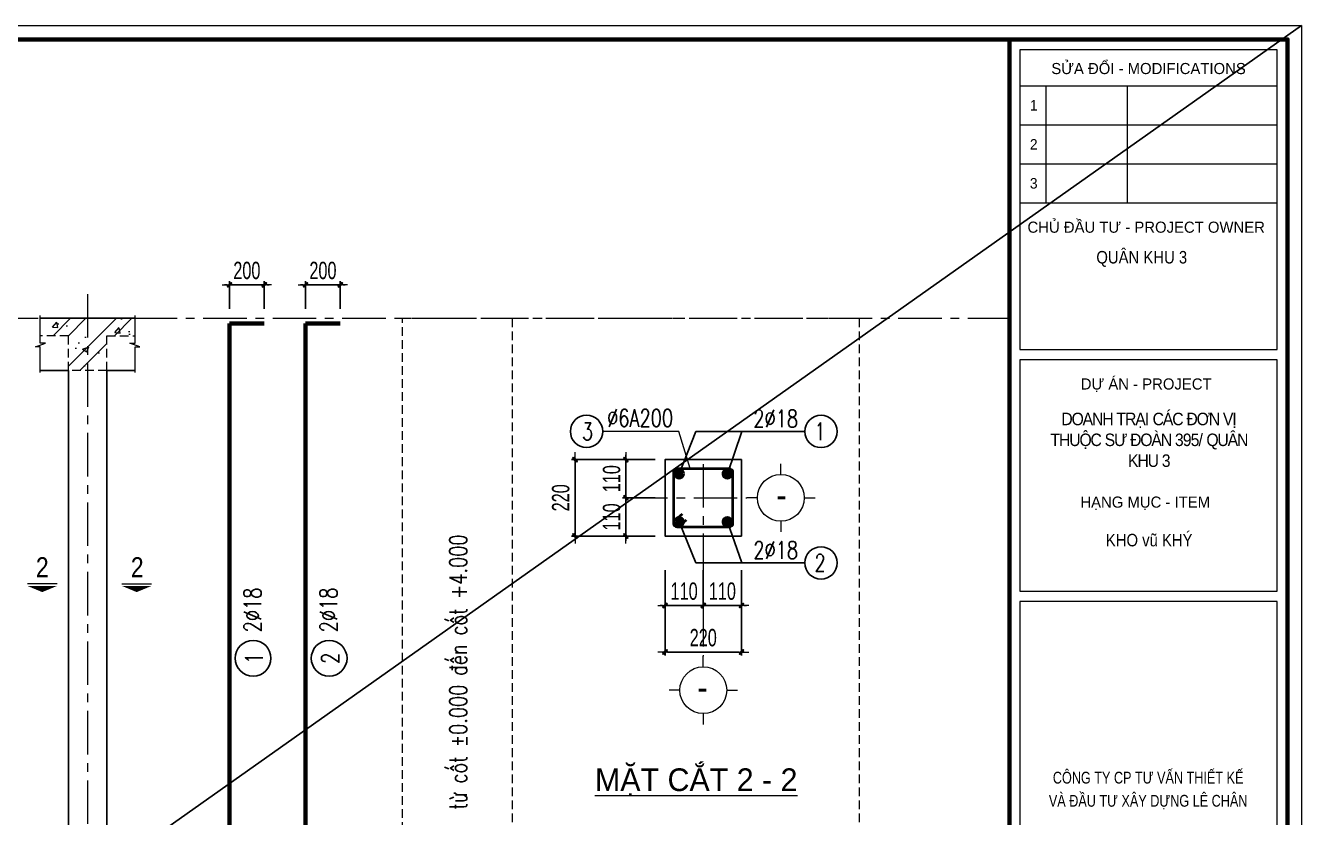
# Model space of a CAD drawing. Header units: millimetres. Extents: x -295047 to 304185, y -728047 to -308748.
# Drawn here: x -67718 to -60375, y -326232 to -321674 of the extents above; entities that cross this region are included whole.
import ezdxf
from ezdxf.enums import TextEntityAlignment as Align

# ---------------------------------------------------------------- set-up
doc = ezdxf.new("R2010")
doc.units = ezdxf.units.MM
doc.header["$MEASUREMENT"] = 0
doc.header["$PDMODE"] = 32
for name, pattern in [('CENTERX2', [4, 2.5, -0.5, 0.5, -0.5]), ('DASHDOT', [1, 0.5, -0.25, 0, -0.25]), ('HIDDEN', [0.375, 0.25, -0.125])]:
    doc.linetypes.add(name, pattern=pattern)
doc.layers.get('Defpoints').update_dxf_attribs({"color": 1})
for name, color, linetype, lineweight in [('08. Net Text', 3, 'Continuous', 13), ('EG Dim', 8, 'Continuous', 15), ('EG Khac', 4, 'Continuous', 15), ('EG Net dam3', 1, 'Continuous', 60), ('EG Text1', 3, 'Continuous', 20), ('EG Text2', 7, 'Continuous', 25), ('ISO', 153, 'Continuous', 13), ('Khac', 156, 'Continuous', 9), ('Khungten_LCDI', 7, 'Continuous', 5), ('KICHTHUOC', 8, 'Continuous', 18), ('LC Dim', 8, 'Continuous', 18), ('LC Hatch', 252, 'Continuous', 9), ('LC ISO', 153, 'Continuous', 13), ('LC MANH DUT', 35, 'HIDDEN', 5), ('LC Net dam2', 6, 'Continuous', 40), ('LC Net dam3', 1, 'Continuous', 60), ('LC Net manh', 219, 'Continuous', 5), ('LC Net thay', 7, 'Continuous', 25), ('LC Net truc', 79, 'DASHDOT', 13), ('LC Text1', 3, 'Continuous', 20), ('LC Text2', 7, 'Continuous', 25), ('TEXT2', 3, 'Continuous', 20)]:
    doc.layers.add(name, color=color, linetype=linetype, lineweight=lineweight)
doc.layers.add('7', color=7, linetype='Continuous')
doc.layers.add('KCS_Plotter', color=11, linetype='Continuous', plot=False)
doc.styles.add('EG 1', font='VHAVANB.TTF')
doc.styles.add('EG Hai', font='VHARIALN.TTF', dxfattribs={"width": 0.7})
doc.styles.add('EG Huy', font='vnsimli.shx', dxfattribs={"width": 0.75})
doc.styles.add('HOATBIF', font='hoatbif.shx', dxfattribs={"width": 0.7})
doc.styles.add('Khungten', font='VHAVAN.TTF', dxfattribs={"width": 0.9, "height": 5000})
doc.styles.add('LC 1', font='VHAVANB.TTF')
doc.styles.add('LC 3', font='vnsimli.shx', dxfattribs={"width": 0.75})
doc.styles.add('RMS2', font='romans.shx', dxfattribs={"width": 0.75})
doc.styles.add('Text Khung Ten', font='VHAVAN.TTF')
doc.styles.add('Title', font='VHBLACK.TTF', dxfattribs={"width": 0.8})
doc.dimstyles.new('1-100(1-40)', dxfattribs={"dimscale": 40, "dimtxt": 2.5, "dimasz": 0.35, "dimexe": 0.5, "dimexo": 0, "dimgap": 0.8, "dimtad": 1, "dimdec": 0, "dimzin": 0, "dimdsep": 46, "dimtxsty": 'HOATBIF', "dimblk1": 'DOT', "dimblk2": 'DOT', "dimsah": 1, "dimcen": -1, "dimdle": 1, "dimclrd": 256, "dimclre": 256, "dimclrt": 4, "dimadec": 3, "dimazin": 2, "dimtfac": 0.333333, "dimtdec": 0, "dimtix": 1, "dimtmove": 2, "dimatfit": 3, "dimldrblk": 'DOT', "dimfxl": 1, "dimtvp": 0.833333, "dimtolj": 1, "dimtzin": 0, "dimarcsym": 0})

# ---------------------------------------------------------------- blocks, each defined once
blk = doc.blocks.new('catngang')
at = {"layer": 'EG Khac', "color": 1, "ltscale": 2}
blk.add_line((0, 0), (-4.41, 0), dxfattribs=at)
blk.add_lwpolyline([(-2.21, -1.22, 0, 4.29, 0), (-2.21, -0.33, 2.5, 2.5, 0)], format="xyseb", dxfattribs=at)
at = {"layer": 'EG Khac', "color": 7, "style": 'EG 1'}
blk.add_attdef('MC', text='', height=3, dxfattribs=at).set_placement((-2.21, 2.5), align=Align.MIDDLE_CENTER)
blk = doc.blocks.new('TIEUDE2')
at = {"layer": 'LC Text2', "color": 7, "style": 'LC 1'}
blk.add_attdef('%%UTIªU§Ò', text='', height=3.5, dxfattribs=at).set_placement((0, 0), align=Align.BOTTOM_CENTER)
blk.add_attdef('TL', text='', height=2.2, dxfattribs=at).set_placement((0, -1.8), align=Align.TOP_CENTER)
blk = doc.blocks.new('theptron1')
at = {"layer": 'LC Net dam3'}
for p, q in [((-0.5, 0), (0.5, 0)), ((-0.35, 0.35), (0.35, -0.35)), ((0.35, 0.35), (-0.35, -0.35)), ((0, 0.5), (0, -0.5))]:
    blk.add_line(p, q, dxfattribs=at)
blk.add_circle((0, 0), 0.5, dxfattribs=at)
blk = doc.blocks.new('DOT')
at = {"layer": 'LC Dim'}
blk.add_line((-3, 0), (3, 0), dxfattribs=at)
at = {"layer": 'LC Dim', "color": 4}
blk.add_line((-1, -1), (1, 1), dxfattribs=at)
blk.add_lwpolyline([(0.5, 1), (-1, -0.5), (-0.5, -1), (1, 0.5)], close=True, dxfattribs=at)
blk = doc.blocks.new('*D690')
at = {"layer": 'Defpoints', "color": 0, "ltscale": 2, "transparency": 16777216}
for p in [(-64262.8, -324392), (-64094.3, -324392), (-64094.3, -324612)]:
    blk.add_point(p, dxfattribs=at)
at = {"layer": 'LC Dim', "lineweight": -2, "ltscale": 2, "transparency": 16777216}
for p, q in [((-64094.3, -324392), (-64282.8, -324392)), ((-64262.8, -324378), (-64262.8, -324364)), ((-64262.8, -324612), (-64262.8, -324392)), ((-64094.3, -324612), (-64282.8, -324612)), ((-64262.8, -324626), (-64262.8, -324640))]:
    blk.add_line(p, q, dxfattribs=at)
at = {"layer": 'LC Dim', "lineweight": -2, "ltscale": 2, "transparency": 16777216, "xscale": 14, "yscale": 14, "zscale": 14}
for p, rotation in [((-64262.8, -324392), 270), ((-64262.8, -324612), 90)]:
    blk.add_blockref('DOT', p, dxfattribs=dict(at, rotation=rotation))
at = {"layer": 'LC Dim', "color": 4, "ltscale": 2, "transparency": 16777216, "insert": (-64344.8, -324502), "char_height": 100, "attachment_point": 5, "rotation": 90, "style": 'HOATBIF'}
blk.add_mtext('\\A1;110', dxfattribs=at)
blk = doc.blocks.new('_Dot')
at = {"color": 0, "linetype": 'ByBlock', "lineweight": -2}
blk.add_line((-0.5, 0), (-1, 0), dxfattribs=at)
at = {"color": 0, "linetype": 'ByBlock', "const_width": 0.5}
blk.add_lwpolyline([(-0.25, 0, 1), (0.25, 0, 1)], format="xyb", close=True, dxfattribs=at)
blk = doc.blocks.new('*D691')
at = {"layer": 'Defpoints', "color": 0, "ltscale": 2, "transparency": 16777216}
for p in [(-64262.8, -324172), (-64094.3, -324172), (-64094.3, -324392)]:
    blk.add_point(p, dxfattribs=at)
at = {"layer": 'LC Dim', "lineweight": -2, "ltscale": 2, "transparency": 16777216}
for p, q in [((-64094.3, -324172), (-64282.8, -324172)), ((-64262.8, -324158), (-64262.8, -324144)), ((-64262.8, -324392), (-64262.8, -324172)), ((-64094.3, -324392), (-64282.8, -324392)), ((-64262.8, -324406), (-64262.8, -324420))]:
    blk.add_line(p, q, dxfattribs=at)
at = {"layer": 'LC Dim', "lineweight": -2, "ltscale": 2, "transparency": 16777216, "xscale": 14, "yscale": 14, "zscale": 14}
for p, rotation in [((-64262.8, -324172), 270), ((-64262.8, -324392), 90)]:
    blk.add_blockref('DOT', p, dxfattribs=dict(at, rotation=rotation))
at = {"layer": 'LC Dim', "color": 4, "ltscale": 2, "transparency": 16777216, "insert": (-64344.8, -324282), "char_height": 100, "attachment_point": 5, "rotation": 90, "style": 'HOATBIF'}
blk.add_mtext('\\A1;110', dxfattribs=at)
blk = doc.blocks.new('*D692')
at = {"layer": 'Defpoints', "color": 0, "ltscale": 2, "transparency": 16777216}
for p in [(-64555.6, -324172), (-64094.3, -324172), (-64094.3, -324612)]:
    blk.add_point(p, dxfattribs=at)
at = {"layer": 'LC Dim', "lineweight": -2, "ltscale": 2, "transparency": 16777216}
for p, q in [((-64094.3, -324172), (-64575.6, -324172)), ((-64555.6, -324598), (-64555.6, -324186)), ((-64094.3, -324612), (-64575.6, -324612))]:
    blk.add_line(p, q, dxfattribs=at)
at = {"layer": 'LC Dim', "lineweight": -2, "ltscale": 2, "transparency": 16777216, "xscale": 14, "yscale": 14, "zscale": 14}
for p, rotation in [((-64555.6, -324172), 90), ((-64555.6, -324612), 270)]:
    blk.add_blockref('DOT', p, dxfattribs=dict(at, rotation=rotation))
at = {"layer": 'LC Dim', "color": 4, "ltscale": 2, "transparency": 16777216, "insert": (-64637.6, -324392), "char_height": 100, "attachment_point": 5, "rotation": 90, "style": 'HOATBIF'}
blk.add_mtext('\\A1;220', dxfattribs=at)
blk = doc.blocks.new('*D693')
at = {"layer": 'Defpoints', "color": 0, "ltscale": 2, "transparency": 16777216}
for p in [(-63817.6, -324808.2), (-63597.6, -324808.2), (-63817.6, -325011.7)]:
    blk.add_point(p, dxfattribs=at)
at = {"layer": 'LC Dim', "lineweight": -2, "ltscale": 2, "transparency": 16777216}
for p, q in [((-63817.6, -324808.2), (-63817.6, -325031.7)), ((-63597.6, -324808.2), (-63597.6, -325031.7)), ((-63831.6, -325011.7), (-63845.6, -325011.7)), ((-63597.6, -325011.7), (-63817.6, -325011.7)), ((-63583.6, -325011.7), (-63569.6, -325011.7))]:
    blk.add_line(p, q, dxfattribs=at)
at = {"layer": 'LC Dim', "lineweight": -2, "ltscale": 2, "transparency": 16777216, "xscale": 14, "yscale": 14, "zscale": 14}
blk.add_blockref('DOT', (-63817.6, -325011.7), dxfattribs=at)
at = {"layer": 'LC Dim', "lineweight": -2, "ltscale": 2, "transparency": 16777216, "xscale": 14, "yscale": 14, "zscale": 14, "rotation": 180}
blk.add_blockref('DOT', (-63597.6, -325011.7), dxfattribs=at)
at = {"layer": 'LC Dim', "color": 4, "ltscale": 2, "transparency": 16777216, "insert": (-63707.6, -324929.7), "char_height": 100, "attachment_point": 5, "style": 'HOATBIF'}
blk.add_mtext('\\A1;110', dxfattribs=at)
blk = doc.blocks.new('*D694')
at = {"layer": 'Defpoints', "color": 0, "ltscale": 2, "transparency": 16777216}
for p in [(-64037.6, -324808.2), (-63817.6, -324808.2), (-64037.6, -325011.7)]:
    blk.add_point(p, dxfattribs=at)
at = {"layer": 'LC Dim', "lineweight": -2, "ltscale": 2, "transparency": 16777216}
for p, q in [((-64037.6, -324808.2), (-64037.6, -325031.7)), ((-63817.6, -324808.2), (-63817.6, -325031.7)), ((-64051.6, -325011.7), (-64065.6, -325011.7)), ((-63817.6, -325011.7), (-64037.6, -325011.7)), ((-63803.6, -325011.7), (-63789.6, -325011.7))]:
    blk.add_line(p, q, dxfattribs=at)
at = {"layer": 'LC Dim', "lineweight": -2, "ltscale": 2, "transparency": 16777216, "xscale": 14, "yscale": 14, "zscale": 14}
blk.add_blockref('DOT', (-64037.6, -325011.7), dxfattribs=at)
at = {"layer": 'LC Dim', "lineweight": -2, "ltscale": 2, "transparency": 16777216, "xscale": 14, "yscale": 14, "zscale": 14, "rotation": 180}
blk.add_blockref('DOT', (-63817.6, -325011.7), dxfattribs=at)
at = {"layer": 'LC Dim', "color": 4, "ltscale": 2, "transparency": 16777216, "insert": (-63927.6, -324929.7), "char_height": 100, "attachment_point": 5, "style": 'HOATBIF'}
blk.add_mtext('\\A1;110', dxfattribs=at)
blk = doc.blocks.new('*D695')
at = {"layer": 'Defpoints', "color": 0, "ltscale": 2, "transparency": 16777216}
for p in [(-64037.6, -324808.2), (-63597.6, -324808.2), (-64037.6, -325279.5)]:
    blk.add_point(p, dxfattribs=at)
at = {"layer": 'LC Dim', "lineweight": -2, "ltscale": 2, "transparency": 16777216}
for p, q in [((-64037.6, -324808.2), (-64037.6, -325299.5)), ((-63597.6, -324808.2), (-63597.6, -325299.5)), ((-63611.6, -325279.5), (-64023.6, -325279.5))]:
    blk.add_line(p, q, dxfattribs=at)
at = {"layer": 'LC Dim', "lineweight": -2, "ltscale": 2, "transparency": 16777216, "xscale": 14, "yscale": 14, "zscale": 14, "rotation": 180}
blk.add_blockref('DOT', (-64037.6, -325279.5), dxfattribs=at)
at = {"layer": 'LC Dim', "lineweight": -2, "ltscale": 2, "transparency": 16777216, "xscale": 14, "yscale": 14, "zscale": 14}
blk.add_blockref('DOT', (-63597.6, -325279.5), dxfattribs=at)
at = {"layer": 'LC Dim', "color": 4, "ltscale": 2, "transparency": 16777216, "insert": (-63817.6, -325197.5), "char_height": 100, "attachment_point": 5, "style": 'HOATBIF'}
blk.add_mtext('\\A1;220', dxfattribs=at)
blk = doc.blocks.new('TTRUC')
at = {"layer": 'LC ISO'}
for p, q in [((0, 6.95), (0, 10.13)), ((-6.95, 0), (-10.13, 0)), ((6.95, 0), (10.13, 0)), ((0, -6.95), (0, -10.13))]:
    blk.add_line(p, q, dxfattribs=at)
at = {"layer": 'LC Net manh'}
blk.add_circle((0, 0), 6.95, dxfattribs=at)
blk = doc.blocks.new('*D696')
at = {"layer": 'Defpoints', "color": 0, "ltscale": 2, "transparency": 16777216}
for p in [(-66544.1, -323165.9), (-66544.1, -323304.9), (-66343.8, -323304.9)]:
    blk.add_point(p, dxfattribs=at)
at = {"layer": 'LC Dim', "lineweight": -2, "ltscale": 2, "transparency": 16777216}
for p, q in [((-66544.1, -323304.9), (-66544.1, -323145.9)), ((-66343.8, -323304.9), (-66343.8, -323145.9)), ((-66558.1, -323165.9), (-66572.1, -323165.9)), ((-66343.8, -323165.9), (-66544.1, -323165.9)), ((-66329.8, -323165.9), (-66315.8, -323165.9))]:
    blk.add_line(p, q, dxfattribs=at)
at = {"layer": 'LC Dim', "lineweight": -2, "ltscale": 2, "transparency": 16777216, "xscale": 14, "yscale": 14, "zscale": 14}
blk.add_blockref('DOT', (-66544.1, -323165.9), dxfattribs=at)
at = {"layer": 'LC Dim', "lineweight": -2, "ltscale": 2, "transparency": 16777216, "xscale": 14, "yscale": 14, "zscale": 14, "rotation": 180}
blk.add_blockref('DOT', (-66343.8, -323165.9), dxfattribs=at)
at = {"layer": 'LC Dim', "color": 4, "ltscale": 2, "transparency": 16777216, "insert": (-66444, -323083.9), "char_height": 100, "attachment_point": 5, "style": 'HOATBIF'}
blk.add_mtext('\\A1;200', dxfattribs=at)
blk = doc.blocks.new('*D768')
at = {"layer": 'Defpoints', "color": 0, "ltscale": 2, "transparency": 16777216}
for p in [(-66106.4, -323165.9), (-66106.4, -323304.9), (-65906.1, -323304.9)]:
    blk.add_point(p, dxfattribs=at)
at = {"layer": 'LC Dim', "lineweight": -2, "ltscale": 2, "transparency": 16777216}
for p, q in [((-66106.4, -323304.9), (-66106.4, -323145.9)), ((-65906.1, -323304.9), (-65906.1, -323145.9)), ((-66120.4, -323165.9), (-66134.4, -323165.9)), ((-65906.1, -323165.9), (-66106.4, -323165.9)), ((-65892.1, -323165.9), (-65878.1, -323165.9))]:
    blk.add_line(p, q, dxfattribs=at)
at = {"layer": 'LC Dim', "lineweight": -2, "ltscale": 2, "transparency": 16777216, "xscale": 14, "yscale": 14, "zscale": 14}
blk.add_blockref('DOT', (-66106.4, -323165.9), dxfattribs=at)
at = {"layer": 'LC Dim', "lineweight": -2, "ltscale": 2, "transparency": 16777216, "xscale": 14, "yscale": 14, "zscale": 14, "rotation": 180}
blk.add_blockref('DOT', (-65906.1, -323165.9), dxfattribs=at)
at = {"layer": 'LC Dim', "color": 4, "ltscale": 2, "transparency": 16777216, "insert": (-66006.2, -323083.9), "char_height": 100, "attachment_point": 5, "style": 'HOATBIF'}
blk.add_mtext('\\A1;200', dxfattribs=at)
blk = doc.blocks.new('lcdi fix')
at = {"layer": 'Defpoints', "lineweight": 0}
blk.add_lwpolyline([(-1200, -14850), (-1200, 14850), (40800, 14850), (40800, -14850)], close=True, dxfattribs=at)
at = {"layer": 'Khungten_LCDI', "color": 5, "lineweight": 60}
blk.add_line((36600, 14650), (36600, -14650), dxfattribs=at)
at = {"layer": 'Khungten_LCDI', "color": 5, "lineweight": 25}
blk.add_line((40600, -14650), (40600, 14650), dxfattribs=at)
at = {"layer": 'Khungten_LCDI', "color": 9, "lineweight": 15}
for p, q in [((36750, 13981), (40450, 13981)), ((37123, 13981), (37123, 12297)), ((38293, 13981), (38293, 12297)), ((36750, 13420), (40450, 13420)), ((36750, 12858), (40450, 12858)), ((36750, 12297), (40450, 12297))]:
    blk.add_line(p, q, dxfattribs=at)
at = {"layer": 'Khungten_LCDI', "color": 5, "lineweight": 60}
blk.add_lwpolyline([(0, -14650), (0, 14650), (40600, 14650), (40600, -14650)], close=True, dxfattribs=at)
at = {"layer": 'Khungten_LCDI', "color": 9, "lineweight": 15}
for points in [[(36750, 10190), (40450, 10190), (40450, 14500), (36750, 14500)], [(36750, 6712), (40450, 6712), (40450, 10040), (36750, 10040)], [(36750, 2587), (40450, 2587), (40450, 6562), (36750, 6562)]]:
    blk.add_lwpolyline(points, close=True, dxfattribs=at)
at = {"color": 7, "style": 'Khungten'}
for s, p in [('söa ®æi - modifications', (38600, 14151)), ('chñ ®Çu t\xad - project owner', (38566, 11868)), ('dù ¸n - project', (38566, 9612)), ('h¹ng môc - item', (38552, 7912))]:
    blk.add_text(s, height=160, dxfattribs=at).set_placement(p, align=Align.CENTER)
at = {"color": 7, "style": 'Title', "width": 0.8}
for s, p in [('c«ng ty cp t\xad vÊn thiÕt kÕ', (38594, 3942)), ('vµ ®Çu t\xad x©y dùng lª ch©n', (38594, 3609))]:
    blk.add_text(s, height=170, dxfattribs=at).set_placement(p, align=Align.CENTER)
at = {"color": 4, "char_height": 180, "attachment_point": 5, "style": 'Khungten'}
for s, insert, width in [('{\\f.VnArialH|b0|i0|c0|p34;\\W0.85;qu©n khu 3}', (38502, 11491), 3815.43), ('\\pi2.84217E-014,l180.00006,t540.00019;{\\f.VnArialH|b0|i0|c0|p34;\\T0.9;doanh tr¹i c¸c ®¬n vÞ thuéc s\xad ®oµn 395/ qu©n khu 3}', (38514, 8887), 3461.98), ('{\\f.VnArialH|b0|i0|c0|p34;\\W0.85;KHO v\\fArial|b0|i0|c0|p34;ũ\\f.VnArialH|b0|i0|c0|p34; KHÝ}', (38609, 7444), 3815.43)]:
    blk.add_mtext(s, dxfattribs=dict(at, insert=insert, width=width))
at = {"color": 7, "style": 'Khungten', "width": 0.8}
for tag, p in [('REVISION', (39499, -10746)), ('NGAYHT', (39546, -11609))]:
    blk.add_attdef(tag, text='', height=200, dxfattribs=at).set_placement(p, align=Align.CENTER)
at = {"layer": '08. Net Text', "color": 7, "style": 'Text Khung Ten'}
blk.add_text('1', height=150, dxfattribs=at).set_placement((36892, 13627))
at = {"layer": '08. Net Text', "color": 7, "ltscale": 2, "style": 'Text Khung Ten'}
for s, p in [('2', (36892, 13065)), ('3', (36892, 12504))]:
    blk.add_text(s, height=150, dxfattribs=at).set_placement(p)
at = {"layer": 'LC Text1', "style": 'Title', "width": 1.485915}
for tag, p, p2 in [('TENBANVE1', (36913, -8886), (40339, -8886)), ('TENBANVE2', (36913, -9562), (40339, -9562))]:
    blk.add_attdef(tag, text='', height=250, dxfattribs=at).set_placement(p, p2, align=Align.FIT)
at = {"layer": 'LC Text1', "style": 'Title', "width": 0.7}
blk.add_attdef('SOBANVE', text='', height=250, dxfattribs=at).set_placement((39562, -13896), align=Align.CENTER)

msp = doc.modelspace()

# ---------------------------------------------------------------- hatches: boundary and pattern name
at = {"layer": 'LC Hatch', "ltscale": 2}
h = msp.add_hatch(dxfattribs=at)
h.set_pattern_fill('BTCT', color=256, scale=50)
h.set_pattern_definition([(50, (-116492.48, -264735.47), (358.6301, -31.3761), [37.5, -412.5]), (355, (-116492.48, -264735.47), (-69.3757, 376.096), [30, -330]), (100.4514, (-116462.6, -264738.1), (289.2547, 344.7198), [31.8701, -350.571]), (46.1842, (-116492.5, -264635.47), (533.6205, -82.7595), [56.25, -618.75]), (96.6356, (-116448, -264642.37), (467.3314, 487.059), [47.805, -525.8565]), (351.1842, (-116492.5, -264635.47), (467.331, 487.0593), [45, -495]), (21, (-116442.48, -264660.47), (298.4535, -201.3094), [37.5, -412.5]), (326, (-116442.48, -264660.47), (121.6577, 362.575), [30, -330]), (71.4514, (-116417.6, -264677.25), (420.1113, 161.2652), [31.8701, -350.571]), (37.5, (-116492.48, -264735.47), (6.07993, 166.44693), [0, -326, 0, -335, 0, -331.25]), (7.5, (-116492.48, -264735.47), (131.53477, 197.20586), [0, -191, 0, -318.5, 0, -126.25]), (327.5, (-116603.98, -264735.47), (266.91122, -11.27744), [0, -125, 0, -390, 0, -517.5]), (317.5, (-116653.98, -264735.47), (291.5931, 50.0525), [0, -162.5, 0, -259, 0, -367.5]), (45, (-116492.48, -264735.47), (-132.5825, 132.5825), []), (45, (-116404.1, -264735.47), (-132.5825, 132.5825), [])])
h.paths.add_polyline_path([(-67469.8, -323358.9), (-67249.8, -323358.9), (-67087, -323358.9), (-67087, -323458.9), (-67249.8, -323458.9), (-67249.8, -323658.9), (-67469.8, -323658.9), (-67469.8, -323458.9), (-67632.7, -323458.9), (-67632.7, -323358.9)])

# ---------------------------------------------------------------- linework, layer by layer
at = {"layer": '7'}
msp.add_lwpolyline([(-63597.6, -324172), (-63597.6, -324612), (-64037.6, -324612), (-64037.6, -324172)], close=True, dxfattribs=at)
at = {"layer": 'EG Net dam3', "ltscale": 500}
for p, q in [((-66544.1, -327358.9), (-66544.1, -323388.4)), ((-66544.1, -323388.4), (-66343.8, -323388.4)), ((-66106.4, -326818.9), (-66106.4, -323388.4)), ((-66106.4, -323388.4), (-65906.1, -323388.4))]:
    msp.add_line(p, q, dxfattribs=at)
at = {"layer": 'EG Text2', "linetype": 'ByBlock'}
for centre in [(-66408.1, -325315.7), (-65970.4, -325315.7)]:
    msp.add_circle(centre, 102.9, dxfattribs=at)
at = {"layer": 'ISO'}
for points in [[(-67632.7, -323670.8), (-67632.7, -323523.1), (-67660.4, -323523.1), (-67602.2, -323502), (-67632.7, -323502), (-67632.7, -323342.7)], [(-67087, -323670.8), (-67087, -323523.1), (-67059.2, -323523.1), (-67117.4, -323502), (-67087, -323502), (-67087, -323342.7)]]:
    msp.add_lwpolyline(points, dxfattribs=at)
at = {"layer": 'KCS_Plotter', "ltscale": 2}
msp.add_line((-77175, -333553.5), (-60375, -321673.5), dxfattribs=at)
at = {"layer": 'LC Dim', "ltscale": 2}
for p, q in [((-63959, -324009.7), (-64396.1, -324009.7)), ((-63893.1, -324222.7), (-63959, -324009.7)), ((-63642.1, -324010.2), (-63233.1, -324010.2)), ((-63642.1, -324766.7), (-63233.1, -324766.7))]:
    msp.add_line(p, q, dxfattribs=at)
at = {"layer": 'LC MANH DUT', "ltscale": 200}
for p, q in [((-64916.8, -323358.9), (-64916.8, -327358.9)), ((-67469.8, -323458.9), (-67632.7, -323458.9)), ((-67469.8, -323658.9), (-67469.8, -323458.9)), ((-67249.8, -323658.9), (-67249.8, -323458.9)), ((-67249.8, -323458.9), (-67087, -323458.9)), ((-67249.8, -323658.9), (-67469.8, -323658.9))]:
    msp.add_line(p, q, dxfattribs=at)
msp.add_lwpolyline([(-65547.9, -327358.9), (-65547.9, -323358.9), (-62920.5, -323358.9), (-62920.5, -327358.9)], dxfattribs=at)
at = {"layer": 'LC Net dam2'}
for p, q in [((-63986.8, -324527), (-63936.4, -324483.7)), ((-63964, -324561.3), (-63913.7, -324518))]:
    msp.add_line(p, q, dxfattribs=at)
msp.add_lwpolyline([(-63648.4, -324242.7), (-63648.4, -324541.3, -0.414214), (-63668.4, -324561.3), (-63966.8, -324561.3, -0.414214), (-63986.8, -324541.3), (-63986.8, -324242.7, -0.414214), (-63966.8, -324222.7), (-63668.4, -324222.7, -0.414214)], format="xyb", close=True, dxfattribs=at)
at = {"layer": 'LC Net thay'}
for p, q in [((-67087, -323358.9), (-67632.7, -323358.9)), ((-67469.8, -323658.9), (-67632.7, -323658.9)), ((-67469.8, -327358.9), (-67469.8, -323658.9)), ((-67249.8, -327358.9), (-67249.8, -323658.9)), ((-67249.8, -323658.9), (-67087, -323658.9))]:
    msp.add_line(p, q, dxfattribs=at)
at = {"layer": 'LC Net truc', "linetype": 'CENTERX2', "ltscale": 100}
for p, q in [((-67359.8, -327468.9), (-67359.8, -323211.9)), ((-76695, -323358.9), (-62055, -323358.9)), ((-63817.6, -324198.1), (-63817.6, -325303)), ((-64272.4, -324392), (-63567.4, -324392))]:
    msp.add_line(p, q, dxfattribs=at)
at = {"layer": 'LC Text2', "linetype": 'ByBlock'}
for centre in [(-64489.1, -324009.7), (-63140, -324010.2), (-63140, -324766.7)]:
    msp.add_circle(centre, 93.1, dxfattribs=at)

# ---------------------------------------------------------------- block references
at = {"layer": 'EG Dim', "yscale": 42.40098003740421}
for p, xscale, zscale, rotation in [((-63956.5, -324253.5), 42.40098003740421, 42.40098003740421, 90), ((-63678.7, -324253.5), -42.40098003740421, 42.40098003745079, 270), ((-63956.5, -324530.4), -42.40098003740421, 42.40098003745079, 90), ((-63678.7, -324530.4), 42.40098003740421, 42.40098003740421, 270)]:
    msp.add_blockref('theptron1', p, dxfattribs=dict(at, xscale=xscale, zscale=zscale, rotation=rotation))
at = {"layer": 'EG Text2'}
ref = msp.add_blockref('catngang', (-67536.4, -324887.7), dxfattribs=dict(at, xscale=38.47888938407414, yscale=38.47888938407414, zscale=38.47888938407414))
ref.add_attrib('MC', '2', dxfattribs={"layer": 'Khac', "color": 7, "height": 115.4, "style": 'EG Hai'}).set_placement((-67621.3, -324791.6), align=Align.MIDDLE_CENTER)
ref = msp.add_blockref('catngang', (-67162.8, -324887.7), dxfattribs=dict(at, xscale=-38.47888938407414, yscale=38.47888938395772, zscale=38.47888938399652))
ref.add_attrib('MC', '2', dxfattribs={"layer": 'Khac', "color": 7, "height": 115.4, "style": 'EG Hai'}).set_placement((-67074.8, -324791.6), align=Align.MIDDLE_CENTER)
ref = msp.add_blockref('TIEUDE2', (-63858, -326119.1), dxfattribs=dict(at, xscale=38.47888938407414, yscale=38.47888938407414, zscale=38.47888938407414))
ref.add_attrib('%%UTIªU§Ò', '%%UmÆt c¾t 2 - 2', dxfattribs={"layer": 'TEXT2', "color": 7, "height": 130.68, "style": 'EG 1'}).set_placement((-63858, -326119.1), align=Align.BOTTOM_CENTER)
at = {"layer": 'KICHTHUOC', "xscale": 19.39036266761832, "yscale": 19.39036266761832, "zscale": 19.39036266761832}
for p in [(-63370.9, -324392), (-63817.6, -325499.5)]:
    msp.add_blockref('TTRUC', p, dxfattribs=at)
at = {"layer": 'LC Net thay', "xscale": 0.3999999999995694, "yscale": 0.3999999999995694, "zscale": 0.3999999999995694}
msp.add_blockref('lcdi fix', (-76695, -327613.5), dxfattribs=at)

# ---------------------------------------------------------------- texts
at = {"layer": 'EG Text1', "color": 3, "style": 'EG Huy', "width": 0.75}
msp.add_text('tõ cèt %%P0.000 ®Õn cèt +4.000', height=100, rotation=90, dxfattribs=at).set_placement((-65177.3, -326187.5))
at = {"layer": 'EG Text2', "linetype": 'ByBlock', "style": 'RMS2', "width": 0.75}
for p in [(-66361.3, -325166.1), (-65923.6, -325166.1)]:
    msp.add_text('2%%C18', height=100, rotation=90, dxfattribs=at).set_placement(p)
for s, p in [('1', (-66402.3, -325315.7)), ('2', (-65964.6, -325315.7))]:
    msp.add_text(s, height=100, rotation=90, dxfattribs=at).set_placement(p, align=Align.MIDDLE_CENTER)
at = {"layer": 'LC Text1', "ltscale": 0.2, "style": 'LC 1', "width": 0.9}
for p in [(-63367, -324494.8), (-63821.2, -325602.2)]:
    msp.add_text('-', height=150, dxfattribs=at).set_placement(p, align=Align.BOTTOM_CENTER)
at = {"layer": 'LC Text2', "linetype": 'ByBlock', "style": 'LC 3', "width": 0.75}
for s, p in [('%%C6A200', (-64370.6, -323982.5)), ('2%%C18', (-63529.4, -323986.2)), ('2%%C18', (-63529.4, -324742.7))]:
    msp.add_text(s, height=100, dxfattribs=at).set_placement(p)
for s, p in [('3', (-64483.9, -324009.7)), ('1', (-63145.3, -324010.2)), ('2', (-63145.3, -324766.7))]:
    msp.add_text(s, height=100, dxfattribs=at).set_placement(p, align=Align.MIDDLE_CENTER)

# ---------------------------------------------------------------- dimensions: what is measured, and where the dimension line sits
at = {"layer": 'LC Dim', "ltscale": 2}
for base, p1, p2, picture, middle in [((-66544.1, -323165.9), (-66343.8, -323304.9), (-66544.1, -323304.9), '*D696', (-66444, -323083.9)), ((-66106.4, -323165.9), (-65906.1, -323304.9), (-66106.4, -323304.9), '*D768', (-66006.2, -323083.9))]:
    dim = msp.add_linear_dim(base=base, p1=p1, p2=p2, angle=180, dimstyle='1-100(1-40)', dxfattribs=at)
    dim.commit()
    dim.dimension.update_dxf_attribs({"geometry": picture, "text_midpoint": middle})
for base, p1, p2, angle, picture, middle in [((-64555.6, -324172), (-64094.3, -324612), (-64094.3, -324172), 90, '*D692', (-64637.6, -324392)), ((-64262.8, -324172), (-64094.3, -324392), (-64094.3, -324172), 90, '*D691', (-64344.8, -324282)), ((-64262.8, -324392), (-64094.3, -324612), (-64094.3, -324392), 90, '*D690', (-64344.8, -324502)), ((-64037.6, -325011.7), (-63817.6, -324808.2), (-64037.6, -324808.2), 180, '*D694', (-63927.6, -324929.7)), ((-64037.6, -325279.5), (-63597.6, -324808.2), (-64037.6, -324808.2), 180, '*D695', (-63817.6, -325197.5)), ((-63817.6, -325011.7), (-63597.6, -324808.2), (-63817.6, -324808.2), 180, '*D693', (-63707.6, -324929.7))]:
    dim = msp.add_linear_dim(base=base, p1=p1, p2=p2, angle=angle, dimstyle='1-100(1-40)', override={"dimlfac": 0.5}, dxfattribs=at)
    dim.commit()
    dim.dimension.update_dxf_attribs({"geometry": picture, "text_midpoint": middle})

# ---------------------------------------------------------------- leaders
for points in [[(-63956.5, -324253.5), (-63861, -324010.2), (-63233.1, -324010.2)], [(-63678.7, -324253.5), (-63595.5, -324010.2), (-63233.1, -324010.2)], [(-63956.5, -324530.4), (-63861, -324766.7), (-63233.1, -324766.7)], [(-63678.7, -324530.4), (-63595.5, -324766.7), (-63233.1, -324766.7)]]:
    msp.add_leader(points, dimstyle='1-100(1-40)', override={"dimlfac": 0.5}, dxfattribs=at)

doc.saveas('drawing.dxf')
